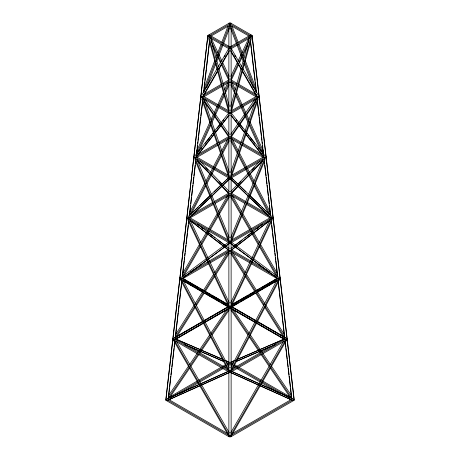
<?xml version="1.0" encoding="UTF-8"?>
<svg xmlns="http://www.w3.org/2000/svg" width="460" height="460" viewBox="0 0 460 460"><rect width="100%" height="100%" fill="white"/><g stroke="black" fill="none" stroke-linecap="round" stroke-linejoin="round"><path stroke-width="0.69" d="M165.882 400.286L207.88 35.294L165.882 398.987L165.882 400.286L167.566 400.418M168.21 398.446L168.458 396.307M168.624 394.881L169.366 388.459M169.533 387.032L170.763 376.337M170.93 374.911L171.672 368.494M171.839 367.068L172.58 360.651M172.742 359.225L173.483 352.803M173.65 351.377L173.978 348.525M174.144 347.099L174.639 342.821M175.461 335.691L176.283 328.561M176.45 327.135L177.186 320.712M177.353 319.286L178.095 312.869M178.261 311.443L178.998 305.026M179.164 303.6L179.492 300.748M179.659 299.322L180.4 292.905M180.561 291.479L181.631 282.204M182.373 275.787L184.103 260.814M184.27 259.388L184.517 257.249M184.678 255.823L185.012 252.965M185.173 251.539L185.915 245.122M186.081 243.696L187.318 233.001M187.479 231.575L188.22 225.158M188.387 223.732L188.554 222.306M189.457 214.458L189.623 213.032M189.784 211.606L190.526 205.189M190.693 203.763L191.435 197.346M191.601 195.92L192.337 189.503M192.504 188.077L192.832 185.219M192.999 183.793L193.74 177.376M193.907 175.95L195.138 165.255M195.304 163.829L195.552 161.69M196.621 152.421L196.955 149.563M197.116 148.137L197.443 145.285M197.61 143.859L197.857 141.72M198.024 140.294L198.352 137.442M198.519 136.016L199.255 129.599M199.421 128.173L200.658 117.478M200.819 116.052L202.549 101.073M203.619 91.804L203.866 89.665M204.033 88.239L204.775 81.823M204.936 80.391L206.172 69.696M206.339 68.27L208.478 49.732M208.644 48.306L209.386 41.883M168.377 398.32L174.886 341.987M175.381 337.703L181.878 281.37M182.459 276.38L188.801 221.467M189.457 215.763L195.718 161.564M196.213 157.286L196.374 155.859M196.541 154.433L202.63 101.666M203.205 96.675L203.372 95.243M203.699 92.391L209.547 41.762M230.707 106.381L241.109 68.339M241.488 66.953L249.435 37.904M230.759 111.044L251.189 36.34L251.994 36.236M230.995 113.016L251.424 38.312M230.655 172.46L256.323 98.371M230.65 176.358L258.181 96.887M230.977 177.761L258.273 98.963M204.102 88.268L214.889 60.243M215.918 57.575L216.947 54.907M217.718 52.9L221.053 44.229M221.823 42.228L227.987 26.208M203.964 91.626L215.521 61.594M216.292 59.593L222.203 44.246M222.715 42.912L229.908 24.225M203.239 96.347L203.757 95.013M206.58 87.676L216.085 62.98M216.597 61.646L223.019 44.965M223.531 43.631L230.213 26.277M230.69 237.774L248.187 195.345M248.733 194.022L262.947 159.545M230.736 240.977L265.184 157.441M230.954 242.489L265.127 159.62M196.713 150.989L210.059 121.704M210.95 119.755L213.319 114.551M214.21 112.596L217.177 106.093M217.77 104.788L223.405 92.425M224.589 89.826L227.855 82.668M196.754 153.611L210.392 123.677M211.284 121.727L218.103 106.76M218.695 105.461L224.037 93.748M225.222 91.143L229.373 82.035M196.265 157.032L196.857 155.727M198.634 151.823L210.795 125.149M211.686 123.194L218.799 107.577M219.391 106.277L224.434 95.214M225.325 93.265L229.183 84.807M230.828 76.308L237.527 62.134M238.13 60.846L249.09 37.651M230.724 79.373L238.027 63.917M238.935 61.979L248.981 40.721M231.299 80.149L238.602 64.688M239.516 62.755L242.259 56.959M242.863 55.671L247.733 45.362M230.604 303.105L251.447 258.98M252.063 257.68L270.147 219.391M230.811 305.607L272.193 218.005M230.926 307.211L272.308 219.604M189.715 212.319L204.924 183.045M205.919 181.136L209.886 173.5M210.548 172.23L212.531 168.412M213.193 167.135L220.466 153.134M221.461 151.225L227.74 139.138M189.675 214.883L205.545 184.339M206.206 183.068L221.087 154.433M222.082 152.524L229.356 138.523M190.923 214.527L205.804 185.892M206.793 183.983L214.4 169.343M215.061 168.072L221.346 155.98M222.335 154.071L229.281 140.708M230.765 367.787L276.759 280.537M230.546 370.881L279.208 278.576M230.903 371.916L279.565 279.605M293.854 399.401L293.118 400.683L230.776 372.686M202.095 94.633L229.017 48.007L229.736 48.662M224.526 56.649L225.239 55.401M229.373 50.232L202.095 97.48L201.02 96.496M203.343 96.174L217.701 71.306M218.776 69.443L229.189 51.411M182.24 274.263L199.767 243.909M200.48 242.673L206.201 232.76M206.919 231.524L207.632 230.282M208.351 229.045L217.287 213.561M218.362 211.703L227.66 195.598M182.493 276.155L200.376 245.18M201.089 243.944L208.598 230.937M209.674 229.074L217.896 214.831M218.615 213.589L229.344 195.011M183.344 276.529L200.865 246.175M201.583 244.939L209.449 231.311M210.168 230.069L218.391 215.826M219.109 214.584L229.477 196.621M230.552 433.078L283.314 341.688M230.586 435.511L286.223 339.147M230.88 436.62L286.517 340.256M175.409 334.926L194.453 304.687M195.218 303.479L202.452 291.985M203.216 290.777L213.498 274.447M214.642 272.636L227.211 252.678M174.863 337.991L194.672 306.544M195.816 304.727L203.429 292.635M204.573 290.818L214.475 275.091M215.24 273.884L229.333 251.505M176.416 337.243L195.46 307.004M196.224 305.791L204.223 293.089M205.361 291.278L214.883 276.155M215.648 274.948L229.362 253.178M168.555 395.583L188.617 365.982M189.416 364.797L197.041 353.55M197.846 352.366L209.881 334.61M210.686 333.425L227.136 309.154M167.934 398.59L189.204 367.218M190.405 365.441L198.03 354.194M199.232 352.417L210.467 335.84M211.266 334.656L229.321 308.016M169.47 397.94L189.934 367.753M190.739 366.568L199.163 354.137M199.968 352.952L210.801 336.967M212.002 335.19L229.252 309.735M230.644 134.383L254.995 99.245M230.627 136.752L238.746 125.039M239.556 123.872L256.599 99.274M230.977 137.39L245.582 116.305M246.393 115.132L255.731 101.666M208.811 35.207L208.006 36.346L209.191 36.857M194.931 155.928L229.04 112.602M197.19 153.571L198.076 152.444M198.961 151.323L199.847 150.196M200.732 149.069L201.618 147.947M205.16 143.445L210.036 137.252M210.921 136.131L211.807 135.004M212.692 133.877L213.578 132.75M217.12 128.254L221.996 122.061M222.881 120.94L223.767 119.813M195.04 158.136L229.149 114.816M196.408 156.906L214.13 134.4M215.458 132.71L229.189 115.27M230.523 191.745L236.934 185.087M237.918 184.063L260.101 161.011M238.567 184.023L241.028 181.464M251.873 170.194L254.34 167.63M230.799 193.505L262.838 160.212M230.954 193.982L262.988 160.684M188.094 216.643L229.063 177.215M190.072 214.998L198.266 207.109M199.801 205.631L210.042 195.776M214.141 191.831L225.406 180.993M226.429 180.004L228.994 177.543M187.99 218.787L229.471 178.871M189.451 217.637L210.962 196.937M211.985 195.954L229.396 179.193M230.264 48.662L230.983 48.007L257.905 94.633M258.98 96.496L257.905 97.48L230.627 50.232M230.776 248.532L262.556 224.066M233.036 247.1L234.169 246.226M235.307 245.352L242.115 240.108M244.956 237.923L246.088 237.049M247.221 236.175L251.194 233.117M256.87 228.752L258.008 227.878M230.937 250.251L269.525 220.547M230.926 250.568L235.468 247.072M236.601 246.198L269.52 220.863M180.671 277.782L229.091 241.839M180.947 279.427L229.367 243.484M182.488 278.346L207.276 259.946M208.426 259.095L229.178 243.691M208.478 35.121L229.477 23L230.523 23.604L209.53 35.73L208.478 35.121L208.478 36.334M210.761 36.231L230.523 24.817M251.522 35.121L250.47 35.73L229.477 23.604L230.523 23L251.522 35.121L251.522 36.334M230.523 49.065L251.522 36.944M203.964 94.3L221.386 84.243M222.628 83.524L228.856 79.931M203.147 95.985L221.812 85.209M223.06 84.49L229.281 80.897M203.768 96.836L221.812 86.422M223.06 85.704L229.281 82.11M231.34 110.825L256.852 96.1M230.523 112.51L258.526 96.341M230.523 113.723L258.526 97.554M198.162 154.227L217.195 143.238M218.425 142.531L228.861 136.505M196.144 156.607L217.632 144.198M219.472 143.135L229.298 137.465M196.759 157.464L218.247 145.055M219.472 144.348L229.298 138.678M231.317 175.496L263.856 156.705M230.523 177.163L264.908 157.314M230.523 178.376L264.908 158.527M193.654 213.4L212.802 202.348M214.038 201.635L228.856 193.079M188.531 217.574L213.233 203.314M214.469 202.601L229.287 194.039M189.767 218.074L213.848 204.165M215.084 203.452L229.287 195.253M231.328 240.143L270.854 217.327M230.523 241.822L271.9 217.931M230.523 243.029L271.9 219.144M190.4 271.854L228.235 250.01M185.248 276.04L208.196 262.792M209.438 262.073L229.287 250.619M182.769 278.685L208.817 263.649M210.059 262.93L229.287 251.833M176.594 336.404L202.722 321.316M203.97 320.597L228.229 306.59M231.955 304.44L277.851 277.943M174.725 337.795L202.722 321.632M203.964 320.913L228.229 306.906M232.817 304.255L237.159 301.748M238.401 301.035L242.742 298.528M243.978 297.81L248.319 295.303M249.561 294.59L251.424 293.514M252.661 292.801L253.903 292.083M255.145 291.364L259.486 288.863M260.728 288.144L262.585 287.069M263.827 286.356L268.168 283.849M269.411 283.13L276.23 279.191M173.748 338.445L229.114 306.475M235.175 302.979L236.417 302.26M237.653 301.547L238.895 300.828M240.758 299.753L241.994 299.04M243.236 298.322L247.578 295.815M251.919 293.308L254.403 291.876M256.881 290.444L258.744 289.369M262.464 287.224L264.322 286.149M265.564 285.43L266.806 284.717M268.048 283.998L269.905 282.923M271.147 282.21L272.389 281.491M274.246 280.416L275.488 279.703M230.523 306.475L278.898 278.547M175.513 339.054L202.889 323.248M204.752 322.172L229.017 308.166M232.886 305.929L236.607 303.778M240.948 301.277L242.19 300.558M244.053 299.483L245.289 298.77M246.531 298.051L247.773 297.332M249.63 296.263L250.872 295.544M252.114 294.831L253.356 294.112M257.698 291.605L259.555 290.53M260.797 289.817L262.039 289.098M263.275 288.385L265.138 287.31M266.38 286.591L267.616 285.878M268.858 285.16L270.721 284.084M271.958 283.371L275.684 281.221M173.914 340.061L229.281 308.091M231.524 306.797L233.387 305.722M234.623 305.009L235.865 304.29M237.107 303.577L238.964 302.502M240.206 301.783L244.547 299.276M245.789 298.563L250.131 296.056M251.373 295.337L255.093 293.192M256.95 292.117L263.775 288.178M265.017 287.46L272.458 283.164M273.7 282.446L274.936 281.733M175.777 339.296L203.774 323.133M205.016 322.414L229.281 308.407M230.523 307.688L279.519 279.404M169.567 397.032L197.363 380.983M198.593 380.27L220.829 367.436M222.68 366.367L225.768 364.584M227.004 363.872L228.24 363.159M171.235 397.279L197.794 381.949M199.03 381.236L222.496 367.684M223.732 366.971L226.199 365.545M227.435 364.832L229.287 363.762M168.768 399.918L171.856 398.136M180.504 393.145L198.409 382.806M199.646 382.093L223.111 368.541M224.969 367.471L226.82 366.401M228.056 365.688L229.287 364.975M231.961 369.087L284.222 338.916M230.523 371.134L286.517 338.801M230.523 372.341L286.517 340.015M231.943 433.757L291.232 399.527M230.523 435.787L293.52 399.418M230.523 437L293.52 400.631M168.435 398.176L198.956 384.468M200.255 383.887L228.177 371.346M166.796 399.107L229.137 371.111M168.515 399.751L199.686 385.756M202.285 384.589L228.263 372.922M229.224 372.686L166.882 400.683L166.146 399.401M250.809 36.857L251.994 36.346L251.189 35.207M229.81 113.12L230.995 112.608M230.886 362.118L235.497 360.122M237.475 359.266L258.555 350.135M259.871 349.565L284.245 339.014M230.437 362.399L235.048 360.404M237.026 359.547L283.791 339.296M231.541 363.452L233.513 362.595M236.152 361.451L258.549 351.756M260.521 350.899L271.061 346.334M230.431 364.021L233.726 362.595M236.359 361.451L275.224 344.62M250.435 36.725L252.12 36.599L252.12 35.294L294.118 398.987L294.118 400.286L292.433 400.418M257.439 97.342L259.124 97.209L259.124 95.91M264.431 157.958L266.116 157.826L266.116 156.526M271.434 218.575L273.119 218.442L273.119 217.137M278.432 279.185L280.117 279.059L280.117 277.754M285.43 339.802L287.115 339.67L287.115 338.37M228.873 23.172L231.127 23.172M229.436 24.644L230.564 24.644M228.873 113.373L231.127 113.373M228.873 178.026L231.127 178.026M228.873 242.684L231.127 242.684M228.873 307.343L231.127 307.343M228.873 371.996L231.127 371.996M207.88 36.599L209.564 36.725M202.561 97.342L200.876 97.209L200.876 95.91M195.569 157.958L193.884 157.826L193.884 156.526M188.565 218.575L186.881 218.442L186.881 217.137M181.568 279.185L179.883 279.059L179.883 277.754M174.57 339.802L172.885 339.67L172.885 338.37M208.006 36.236L208.811 36.34L229.241 111.044M229.005 112.608L230.19 113.12M175.755 339.014L200.129 349.565M201.445 350.135L222.525 359.266M224.503 360.122L229.114 362.118M176.209 339.296L222.973 359.547M224.952 360.404L229.563 362.399M188.939 346.334L199.479 350.899M201.451 351.756L223.847 361.451M226.487 362.595L228.459 363.452M184.776 344.62L223.64 361.451M226.274 362.595L229.569 364.021M231.823 371.346L259.745 383.887M261.044 384.468L291.565 398.176M230.862 371.111L293.204 399.107M231.736 372.922L257.715 384.589M260.314 385.756L291.485 399.751M229.477 24.817L249.239 36.231M208.478 36.944L229.477 49.065M231.144 79.931L237.371 83.524M238.613 84.243L256.036 94.3M230.719 80.897L236.94 84.49M238.188 85.209L256.852 95.985M230.719 82.11L236.94 85.704M238.188 86.422L256.231 96.836M203.147 96.1L228.66 110.825M201.474 96.341L229.477 112.51M201.474 97.554L229.477 113.723M231.138 136.505L241.575 142.531M242.805 143.238L261.838 154.227M230.702 137.465L240.528 143.135M242.368 144.198L263.856 156.607M230.702 138.678L240.528 144.348M241.753 145.055L263.241 157.464M196.144 156.705L228.683 175.496M195.092 157.314L229.477 177.163M195.092 158.527L229.477 178.376M231.144 193.079L245.962 201.635M247.198 202.348L266.346 213.4M230.713 194.039L245.531 202.601M246.767 203.314L271.469 217.574M230.713 195.253L244.915 203.452M246.152 204.165L270.233 218.074M189.146 217.327L228.672 240.143M188.1 217.931L229.477 241.822M188.1 219.144L229.477 243.029M231.765 250.01L269.6 271.854M230.713 250.619L250.562 262.073M251.804 262.792L274.752 276.04M230.713 251.833L249.941 262.93M251.183 263.649L277.23 278.685M182.148 277.943L228.045 304.44M231.771 306.59L256.03 320.597M257.278 321.316L283.406 336.404M183.77 279.191L190.589 283.13M191.831 283.849L196.173 286.356M197.415 287.069L199.272 288.144M200.514 288.863L204.855 291.364M206.097 292.083L207.339 292.801M208.575 293.514L210.439 294.59M211.68 295.303L216.022 297.81M217.258 298.528L221.599 301.035M222.841 301.748L227.183 304.255M231.771 306.906L256.036 320.913M257.278 321.632L285.275 337.795M184.512 279.703L185.754 280.416M187.611 281.491L188.853 282.21M190.095 282.923L191.952 283.998M193.194 284.717L194.436 285.43M195.678 286.149L197.535 287.224M201.256 289.369L203.119 290.444M205.597 291.876L208.081 293.308M212.422 295.815L216.763 298.322M218.005 299.04L219.242 299.753M221.105 300.828L222.347 301.547M223.583 302.26L224.825 302.979M230.886 306.475L286.252 338.445M181.102 278.547L229.477 306.475M184.316 281.221L188.042 283.371M189.278 284.084L191.142 285.16M192.383 285.878L193.62 286.591M194.862 287.31L196.725 288.385M197.961 289.098L199.203 289.817M200.445 290.53L202.302 291.605M206.643 294.112L207.886 294.831M209.127 295.544L210.369 296.263M212.227 297.332L213.469 298.051M214.711 298.77L215.947 299.483M217.81 300.558L219.052 301.277M223.393 303.778L227.113 305.929M230.983 308.166L255.248 322.172M257.111 323.248L284.487 339.054M185.064 281.733L186.3 282.446M187.542 283.164L194.982 287.46M196.224 288.178L203.05 292.117M204.907 293.192L208.627 295.337M209.869 296.056L214.21 298.563M215.452 299.276L219.794 301.783M221.036 302.502L222.893 303.577M224.135 304.29L225.377 305.009M226.613 305.722L228.476 306.797M230.719 308.091L286.085 340.061M180.481 279.404L229.477 307.688M230.719 308.407L254.984 322.414M256.226 323.133L284.222 339.296M231.759 363.159L232.996 363.872M234.232 364.584L237.32 366.367M239.171 367.436L261.406 380.27M262.637 380.983L290.433 397.032M230.713 363.762L232.564 364.832M233.801 365.545L236.267 366.971M237.504 367.684L260.969 381.236M262.206 381.949L288.765 397.279M230.713 364.975L231.943 365.688M233.18 366.401L235.031 367.471M236.888 368.541L260.354 382.093M261.59 382.806L279.496 393.145M288.144 398.136L291.232 399.918M175.777 338.916L228.039 369.087M173.483 338.801L229.477 371.134M173.483 340.015L229.477 372.341M168.768 399.527L228.056 433.757M166.48 399.418L229.477 435.787M166.48 400.631L229.477 437M230.908 241.839L279.329 277.782M230.632 243.484L279.053 279.427M230.822 243.691L251.574 259.095M252.724 259.946L277.512 278.346M197.443 224.066L229.224 248.532M201.992 227.878L203.13 228.752M208.805 233.117L212.779 236.175M213.911 237.049L215.044 237.923M217.885 240.108L224.693 245.352M225.831 246.226L226.964 247.1M190.474 220.547L229.063 250.251M190.48 220.863L223.399 246.198M224.532 247.072L229.074 250.568M230.937 177.215L271.906 216.643M231.006 177.543L233.571 180.004M234.594 180.993L245.858 191.831M249.958 195.776L260.199 205.631M261.734 207.109L269.928 214.998M230.529 178.871L272.01 218.787M230.604 179.193L248.015 195.954M249.038 196.937L270.549 217.637M199.899 161.011L222.082 184.063M223.065 185.087L229.477 191.745M205.66 167.63L208.127 170.194M218.971 181.464L221.433 184.023M197.162 160.212L229.201 193.505M197.012 160.684L229.045 193.982M230.96 112.602L265.069 155.928M236.233 119.813L237.118 120.94M238.004 122.061L242.88 128.254M246.422 132.75L247.308 133.877M248.193 135.004L249.078 136.131M249.964 137.252L254.84 143.445M258.382 147.947L259.267 149.069M260.153 150.196L261.038 151.323M261.924 152.444L262.809 153.571M230.851 114.816L264.96 158.136M230.811 115.27L244.542 132.71M245.87 134.4L263.591 156.906M205.005 99.245L229.356 134.383M203.4 99.274L220.443 123.872M221.254 125.039L229.373 136.752M204.269 101.666L213.607 115.132M214.417 116.305L229.022 137.39M232.863 309.154L249.314 333.425M250.119 334.61L262.154 352.366M262.959 353.55L270.583 364.797M271.383 365.982L291.445 395.583M230.678 308.016L248.733 334.656M249.533 335.84L260.768 352.417M261.97 354.194L269.594 365.441M270.796 367.218L292.065 398.59M230.748 309.735L247.997 335.19M249.199 336.967L260.032 352.952M260.837 354.137L269.261 366.568M270.066 367.753L290.53 397.94M232.789 252.678L245.358 272.636M246.502 274.447L256.783 290.777M257.548 291.985L264.782 303.479M265.546 304.687L284.59 334.926M230.667 251.505L244.76 273.884M245.525 275.091L255.427 290.818M256.571 292.635L264.184 304.727M265.328 306.544L285.137 337.991M230.638 253.178L244.352 274.948M245.117 276.155L254.639 291.278M255.777 293.089L263.775 305.791M264.54 307.004L283.584 337.243M234.761 55.401L235.474 56.649M230.811 51.411L241.224 69.443M242.299 71.306L256.657 96.174M232.34 195.598L241.638 211.703M242.713 213.561L251.649 229.045M252.367 230.282L253.08 231.524M253.799 232.76L259.52 242.673M260.233 243.909L277.76 274.263M230.655 195.011L241.385 213.589M242.104 214.831L250.326 229.074M251.401 230.937L258.911 243.944M259.624 245.18L277.506 276.155M230.523 196.621L240.89 214.584M241.609 215.826L249.832 230.069M250.55 231.311L258.416 244.939M259.135 246.175L276.655 276.529M176.686 341.688L229.448 433.078M173.776 339.147L229.413 435.511M173.483 340.256L229.12 436.62M183.241 280.537L229.235 367.787M180.791 278.576L229.454 370.881M180.435 279.605L229.097 371.916M232.26 139.138L238.539 151.225M239.533 153.134L246.807 167.135M247.468 168.412L249.452 172.23M250.113 173.5L254.081 181.136M255.076 183.045L270.284 212.319M230.644 138.523L237.918 152.524M238.912 154.433L253.793 183.068M254.455 184.339L270.325 214.883M230.719 140.708L237.665 154.071M238.654 155.98L244.939 168.072M245.6 169.343L253.207 183.983M254.196 185.892L269.077 214.527M210.91 37.651L221.869 60.846M222.473 62.134L229.172 76.308M211.019 40.721L221.064 61.979M221.973 63.917L229.275 79.373M212.267 45.362L217.137 55.671M217.741 56.959L220.484 62.755M221.398 64.688L228.7 80.149M189.853 219.391L207.937 257.68M208.552 258.98L229.396 303.105M187.806 218.005L229.189 305.607M187.691 219.604L229.074 307.211M232.145 82.668L235.411 89.826M236.595 92.425L242.23 104.788M242.822 106.093L245.789 112.596M246.681 114.551L249.05 119.755M249.941 121.704L263.287 150.989M230.627 82.035L234.778 91.143M235.963 93.748L241.304 105.461M241.897 106.76L248.716 121.727M249.607 123.677L263.246 153.611M230.816 84.807L234.675 93.265M235.566 95.214L240.609 106.277M241.201 107.577L248.314 123.194M249.205 125.149L261.366 151.823M263.143 155.727L263.735 157.032M197.052 159.545L211.266 194.022M211.813 195.345L229.31 237.774M194.816 157.441L229.264 240.977M194.873 159.62L229.045 242.489M232.012 26.208L238.177 42.228M238.947 44.229L242.282 52.9M243.052 54.907L244.082 57.575M245.111 60.243L255.898 88.268M230.092 24.225L237.285 42.912M237.797 44.246L243.708 59.593M244.478 61.594L256.036 91.626M229.787 26.277L236.469 43.631M236.98 44.965L243.403 61.646M243.915 62.98L253.42 87.676M256.243 95.013L256.76 96.347M203.677 98.371L229.344 172.46M201.819 96.887L229.35 176.358M201.727 98.963L229.022 177.761M210.565 37.904L218.511 66.953M218.891 68.339L229.293 106.381M208.575 38.312L229.005 113.016M252.12 36.599L294.118 400.286M250.614 41.883L251.355 48.306M251.522 49.732L253.661 68.27M253.828 69.696L255.064 80.391M255.225 81.823L255.967 88.239M256.134 89.665L256.381 91.804M257.45 101.073L259.181 116.052M259.342 117.478L260.578 128.173M260.745 129.599L261.481 136.016M261.648 137.442L261.976 140.294M262.142 141.72L262.39 143.859M262.556 145.285L262.884 148.137M263.045 149.563L263.379 152.421M264.448 161.69L264.695 163.829M264.862 165.255L266.093 175.95M266.26 177.376L267.001 183.793M267.168 185.219L267.496 188.077M267.662 189.503L268.398 195.92M268.565 197.346L269.307 203.763M269.474 205.189L270.215 211.606M270.377 213.032L270.543 214.458M271.446 222.306L271.613 223.732M271.779 225.158L272.521 231.575M272.682 233.001L273.918 243.696M274.085 245.122L274.827 251.539M274.988 252.965L275.321 255.823M275.483 257.249L275.73 259.388M275.897 260.814L277.627 275.787M278.369 282.204L279.438 291.479M279.599 292.905L280.341 299.322M280.508 300.748L280.836 303.6M281.002 305.026L281.738 311.443M281.905 312.869L282.647 319.286M282.814 320.712L283.55 327.135M283.716 328.561L284.539 335.691M285.361 342.821L285.855 347.099M286.022 348.525L286.35 351.377M286.517 352.803L287.258 359.225M287.419 360.651L288.161 367.068M288.328 368.494L289.07 374.911M289.236 376.337L290.467 387.032M290.634 388.459L291.375 394.881M291.542 396.307L291.789 398.446M250.453 41.762L256.3 92.391M256.628 95.243L256.795 96.675M257.37 101.666L263.459 154.433M263.626 155.859L263.787 157.286M264.281 161.564L270.543 215.763M271.199 221.467L277.541 276.38M278.122 281.37L284.619 337.703M285.114 341.987L291.623 398.32M231.127 28.227L231.127 46.845M228.873 28.227L228.873 46.845M209.53 35.121L208.478 35.73L229.477 47.851L230.523 47.248L209.53 35.121M250.47 35.121L229.477 47.248L230.523 47.851L251.522 35.73L250.47 35.121M231.127 48.72L228.873 48.72L228.873 436.655L231.127 436.655L231.127 48.72"/></g></svg>
